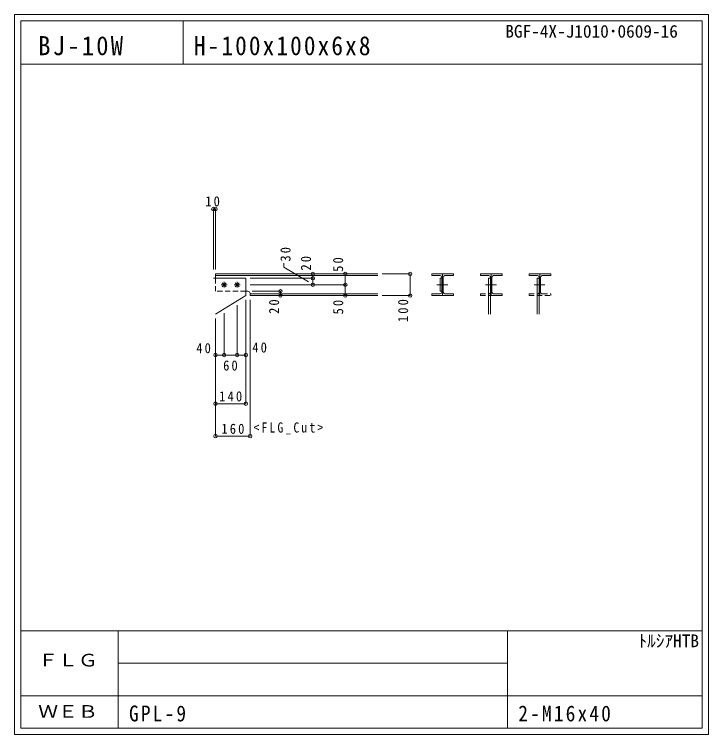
# Model space of a CAD drawing. Units: millimetres at full size, sheet at 1:20. Extents: x -3802 to -592, y -1493 to 1837.
import ezdxf
from ezdxf.enums import TextEntityAlignment as Align

# ---------------------------------------------------------------- set-up
doc = ezdxf.new("R2010")
doc.units = ezdxf.units.MM
doc.header["$LTSCALE"] = 20
doc.header["$PDMODE"] = 32
doc.header["$PDSIZE"] = 16
doc.linetypes.add('CHAIN1', pattern=[8, 5, -1, 1, -1])
doc.linetypes.add('DASHED1', pattern=[1.8, 1.2, -0.6])
doc.layers.add('4-0', color=2, linetype='Continuous', lineweight=13)
doc.layers.add('4-1_z764', color=7, linetype='Continuous', lineweight=13)
doc.styles.add('ＭＳ ゴシック', font='')
doc.styles.get('ＭＳ ゴシック').set_extended_font_data('MS Gothic')

msp = doc.modelspace()

# ---------------------------------------------------------------- linework, layer by layer
at = {"layer": '4-0'}
for p, q in [((-3802.21, 1836.94), (-592.21, 1836.94)), ((-3802.21, 1836.94), (-3802.21, -1493.05)), ((-592.21, 1836.94), (-592.21, -1493.05)), ((-3772.21, 1806.95), (-622.21, 1806.95)), ((-3772.21, 1806.95), (-3772.21, -1463.05)), ((-3022.21, 1806.95), (-3022.21, 1606.95)), ((-622.21, 1806.95), (-622.21, -1463.05)), ((-622.21, 1606.95), (-3772.21, 1606.95)), ((-3772.21, -1013.05), (-622.21, -1013.05)), ((-3322.21, -1013.05), (-3322.21, -1463.05)), ((-1522.21, -1013.05), (-1522.21, -1463.05)), ((-3322.21, -1163.05), (-1522.21, -1163.05)), ((-3772.21, -1313.05), (-622.21, -1313.05)), ((-622.21, -1463.05), (-3772.21, -1463.05)), ((-592.21, -1493.05), (-3802.21, -1493.05))]:
    msp.add_line(p, q, dxfattribs=at)
at = {"layer": '4-1_z764'}
for p, q in [((-2882.21, 936.95), (-2872.21, 936.95)), ((-2882.21, 936.95), (-2882.21, 656.95)), ((-2872.21, 936.95), (-2872.21, 656.95)), ((-2872.21, 616.95), (-2872.21, 636.95)), ((-2872.21, 636.95), (-2122.21, 636.95)), ((-2422.21, 616.95), (-2422.21, 636.95)), ((-2272.21, 636.95), (-2272.21, 586.95)), ((-1972.21, 636.95), (-2102.21, 636.95)), ((-1972.21, 636.95), (-1972.21, 536.95)), ((-1872.21, 636.95), (-1772.21, 636.95)), ((-1872.21, 636.95), (-1872.21, 628.95)), ((-1772.21, 636.95), (-1772.21, 628.95)), ((-1647.21, 636.95), (-1547.21, 636.95)), ((-1647.21, 636.95), (-1647.21, 628.95)), ((-1547.21, 636.95), (-1547.21, 628.95)), ((-1422.21, 636.95), (-1422.21, 628.95)), ((-1422.21, 636.95), (-1322.21, 636.95)), ((-1322.21, 636.95), (-1322.21, 628.95)), ((-2872.21, 628.95), (-2122.21, 628.95)), ((-2422.21, 616.95), (-2712.21, 616.95)), ((-2422.21, 586.95), (-2422.21, 616.95)), ((-1872.21, 628.95), (-1833.21, 628.95)), ((-1825.21, 620.95), (-1825.21, 552.95)), ((-1819.21, 620.95), (-1819.21, 552.95)), ((-1811.21, 628.95), (-1772.21, 628.95)), ((-1647.21, 628.95), (-1608.21, 628.95)), ((-1600.21, 620.95), (-1600.21, 536.95)), ((-1594.21, 620.95), (-1594.21, 552.95)), ((-1586.21, 628.95), (-1547.21, 628.95)), ((-1422.21, 628.95), (-1383.21, 628.95)), ((-1375.21, 620.95), (-1375.21, 556.95)), ((-1369.21, 620.95), (-1369.21, 556.95)), ((-1361.21, 628.95), (-1322.21, 628.95)), ((-2272.21, 586.95), (-2712.21, 586.95)), ((-2272.21, 586.95), (-2272.21, 536.95)), ((-2722.21, 556.95), (-2732.21, 556.95)), ((-2712.21, 546.95), (-2712.21, 536.95)), ((-2712.21, 544.95), (-2122.21, 544.95)), ((-2712.21, 536.95), (-2122.21, 536.95)), ((-2572.21, 556.95), (-2702.21, 556.95)), ((-2572.21, 536.95), (-2572.21, 556.95)), ((-1972.21, 536.95), (-2102.21, 536.95)), ((-1872.21, 544.95), (-1833.21, 544.95)), ((-1872.21, 536.95), (-1872.21, 544.95)), ((-1872.21, 536.95), (-1772.21, 536.95)), ((-1811.21, 544.95), (-1772.21, 544.95)), ((-1772.21, 536.95), (-1772.21, 544.95)), ((-1600.21, 536.95), (-1547.21, 536.95)), ((-1586.21, 544.95), (-1547.21, 544.95)), ((-1547.21, 536.95), (-1547.21, 544.95)), ((-1375.21, 556.95), (-1369.21, 556.95)), ((-2732.21, 36.95), (-2732.21, 516.95)), ((-2712.21, -113.05), (-2712.21, 516.95)), ((-2772.21, 261.95), (-2772.21, 492.21)), ((-2832.21, 261.95), (-2832.21, 455.09)), ((-2872.21, -113.05), (-2872.21, 430.35)), ((-2872.21, 261.95), (-2832.21, 261.95)), ((-2832.21, 261.95), (-2772.21, 261.95)), ((-2772.21, 261.95), (-2732.21, 261.95)), ((-2872.21, 36.95), (-2732.21, 36.95)), ((-2872.21, -113.05), (-2712.21, -113.05))]:
    msp.add_line(p, q, dxfattribs=at)
at = {"layer": '4-1_z764', "linetype": 'CHAIN1'}
for p, q in [((-1822.21, 636.95), (-1822.21, 536.95)), ((-1597.21, 636.95), (-1597.21, 536.95)), ((-1372.21, 636.95), (-1372.21, 536.95))]:
    msp.add_line(p, q, dxfattribs=at)
at = {"layer": '4-1_z764', "color": 2}
for p, q in [((-2882.21, 616.95), (-2732.21, 616.95)), ((-2832.21, 573.75), (-2832.21, 600.15)), ((-2772.21, 573.75), (-2772.21, 600.15)), ((-2732.21, 536.95), (-2732.21, 616.95)), ((-1834.21, 616.95), (-1825.21, 616.95)), ((-1834.21, 616.95), (-1834.21, 556.95)), ((-1825.21, 616.95), (-1825.21, 556.95)), ((-1609.21, 616.95), (-1609.21, 450.35)), ((-1384.21, 616.95), (-1375.21, 616.95)), ((-1384.21, 616.95), (-1384.21, 450.35)), ((-1375.21, 616.95), (-1375.21, 450.35)), ((-2845.41, 586.95), (-2819.01, 586.95)), ((-2841.54, 596.29), (-2822.87, 577.62)), ((-2841.54, 577.62), (-2822.87, 596.29)), ((-2785.41, 586.95), (-2759.01, 586.95)), ((-2781.54, 596.29), (-2762.87, 577.62)), ((-2781.54, 577.62), (-2762.87, 596.29)), ((-1848.71, 586.95), (-1798.73, 586.95)), ((-1623.71, 586.95), (-1573.73, 586.95)), ((-1398.71, 586.95), (-1348.73, 586.95)), ((-2872.21, 450.35), (-2732.21, 536.95)), ((-1834.21, 556.95), (-1825.21, 556.95))]:
    msp.add_line(p, q, dxfattribs=at)
at = {"layer": '4-1_z764', "linetype": 'DASHED1'}
for p, q in [((-2872.21, 616.95), (-2872.21, 556.95)), ((-2732.21, 556.95), (-2872.21, 556.95)), ((-1647.21, 536.95), (-1600.21, 536.95)), ((-1422.21, 544.95), (-1383.21, 544.95)), ((-1422.21, 536.95), (-1422.21, 544.95)), ((-1375.21, 556.95), (-1375.21, 552.95)), ((-1369.21, 556.95), (-1369.21, 552.95)), ((-1361.21, 544.95), (-1322.21, 544.95))]:
    msp.add_line(p, q, dxfattribs=at)
at = {"layer": '4-1_z764'}
msp.add_lwpolyline([(-2441.7, 600.85), (-2557.11, 667.48), (-2557.11, 686.13)], dxfattribs=at)
at = {"layer": '4-1_z764', "color": 2}
msp.add_lwpolyline([(-1609.21, 616.95), (-1600.21, 616.95), (-1600.21, 450.35)], dxfattribs=at)
at = {"layer": '4-1_z764', "linetype": 'DASHED1'}
for points in [[(-1647.21, 536.95), (-1647.21, 544.95), (-1608.21, 544.95)], [(-1422.21, 536.95), (-1322.21, 536.95), (-1322.21, 544.95)]]:
    msp.add_lwpolyline(points, dxfattribs=at)
at = {"layer": '4-1_z764'}
for centre, radius, start, end in [((-1833.21, 620.95), 8, 0, 90), ((-1811.21, 620.95), 8, 90, 180), ((-1608.21, 620.95), 8, 0, 90), ((-1586.21, 620.95), 8, 90, 180), ((-1383.21, 620.95), 8, 0, 90), ((-1361.21, 620.95), 8, 90, 180), ((-2722.21, 546.95), 10, 0, 90), ((-1833.21, 552.95), 8, 270, 0), ((-1811.21, 552.95), 8, 180, 270), ((-1586.21, 552.95), 8, 180, 270)]:
    msp.add_arc(centre, radius, start, end, dxfattribs=at)
at = {"layer": '4-1_z764', "linetype": 'DASHED1'}
for centre, start, end in [((-1608.21, 552.95), 270, 0), ((-1383.21, 552.95), 270, 0), ((-1361.21, 552.95), 180, 270)]:
    msp.add_arc(centre, 8, start, end, dxfattribs=at)
at = {"layer": '4-1_z764', "color": 4}
for p in [(-2882.21, 936.95), (-2872.21, 936.95), (-2422.21, 636.95), (-2272.21, 636.95), (-1972.21, 636.95), (-2422.21, 616.95), (-2422.21, 586.95), (-2272.21, 586.95), (-2572.21, 556.95), (-2572.21, 536.95), (-2272.21, 536.95), (-1972.21, 536.95), (-2872.21, 261.95), (-2832.21, 261.95), (-2772.21, 261.95), (-2732.21, 261.95), (-2872.21, 36.95), (-2732.21, 36.95), (-2872.21, -113.05), (-2712.21, -113.05)]:
    msp.add_point(p, dxfattribs=at)

# ---------------------------------------------------------------- texts
at = {"layer": '4-0', "color": 7, "style": 'ＭＳ ゴシック', "width": 1.15}
for s, p in [('ＦＬＧ', (-3692.21, -1195.73)), ('ＷＥＢ', (-3692.21, -1433.05))]:
    msp.add_text(s, height=58.65, dxfattribs=at).set_placement(p, align=Align.BOTTOM_LEFT)
at = {"layer": '4-1_z764', "style": 'ＭＳ ゴシック'}
for s, p in [('BGF-4X-J1010･0609-16', (-1532.33, 1711.82)), ('ﾄﾙｼｱHTB', (-916.37, -1106.46))]:
    msp.add_text(s, height=58.65, dxfattribs=at).set_placement(p, align=Align.BOTTOM_LEFT)
at = {"layer": '4-1_z764', "color": 3, "attachment_point": 7, "style": 'ＭＳ ゴシック'}
for s, insert, char_height in [('\\T1.18;\\W0.95;BJ-10W', (-3692.21, 1646.94), 87.98), ('\\T1.18;\\W0.9;H-100x100x6x8', (-2972.21, 1646.94), 87.98), ('\\T1.22;\\W0.9;GPL-9', (-3272.21, -1433.05), 73.31), ('\\T1.22;\\W0.9;2-M16x40', (-1472.21, -1433.05), 73.31)]:
    msp.add_mtext(s, dxfattribs=dict(at, insert=insert, char_height=char_height))
at = {"layer": '4-1_z764', "color": 5, "char_height": 46.92, "attachment_point": 7, "style": 'ＭＳ ゴシック'}
for s, insert in [('\\T1.34;\\W0.9;10', (-2919.23, 948.6)), ('\\T1.34;\\W0.9;40', (-2960.95, 269.71)), ('\\T1.34;\\W0.9;40', (-2701.79, 272.95)), ('\\T1.34;\\W0.9;60', (-2836.99, 189.51)), ('\\T1.35;\\W0.9;140', (-2855.21, 46.95)), ('\\T1.35;\\W0.9;160', (-2845.21, -103.05)), ('\\T1.36;\\W0.85;<FLG_Cut>', (-2696.49, -105.46))]:
    msp.add_mtext(s, dxfattribs=dict(at, insert=insert))
at = {"layer": '4-1_z764', "color": 5, "char_height": 46.92, "attachment_point": 7, "rotation": 90, "style": 'ＭＳ ゴシック'}
for s, insert in [('\\T1.34;\\W0.9;30', (-2524.73, 693.98)), ('\\T1.34;\\W0.9;20', (-2430.08, 652.61)), ('\\T1.34;\\W0.9;50', (-2281.53, 646.7)), ('\\T1.34;\\W0.9;20', (-2577.52, 452.16)), ('\\T1.34;\\W0.9;50', (-2281.16, 449.71)), ('\\T1.35;\\W0.9;100', (-1980.83, 414.19))]:
    msp.add_mtext(s, dxfattribs=dict(at, insert=insert))

doc.saveas('drawing.dxf')
